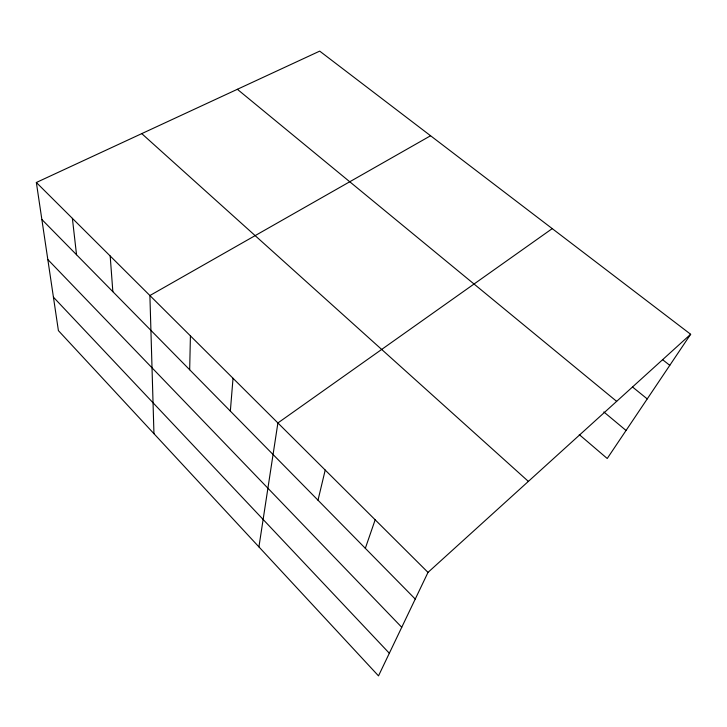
<?xml version="1.0" encoding="UTF-8"?>
<svg xmlns="http://www.w3.org/2000/svg" width="727" height="727" viewBox="0 0 727 727"><rect width="100%" height="100%" fill="white"/><g stroke="black" fill="none" stroke-linecap="round" stroke-linejoin="round"><path stroke-width="1.09" d="M189.674 369.761L190.419 335.865M230.341 411.1L233.031 378.285M258.93 546.895L277.896 422.96L552.238 228.623M317.999 500.212L325.214 470.06M365.327 548.322L375.168 519.796M690.65 334.266L428.003 572.394L378.503 675.874L58.405 330.621L36.35 182.486L319.698 51.126L690.65 334.266L607.227 458.501L579.246 434.601M430.566 135.758L149.898 295.535L153.951 433.674M662.733 359.792L669.785 365.336M632.499 386.982L647.239 398.914M237.365 89.294L616.65 401.359M603.828 411.955L626.056 430.466M141.756 133.623L528.365 481.392M36.35 182.486L428.003 572.394M41.866 219.509L415.244 599.057M47.828 259.539L401.749 627.283M53.425 297.17L389.327 653.246M72.382 218.354L76.535 254.759M110.186 255.995L112.849 291.672"/></g></svg>
